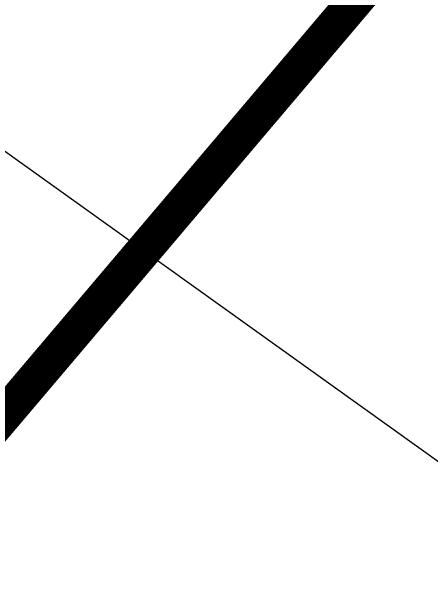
# Model space of a CAD drawing. Header units: inches. Extents: x -18 to 217, y -14 to 159.
# Drawn here: x 47.6022 to 47.7509, y 36.888 to 37.0974 of the extents above; entities that cross this region are included whole.
import ezdxf

# ---------------------------------------------------------------- set-up
doc = ezdxf.new("R2010")
doc.units = ezdxf.units.IN
for name, color, linetype in [('Dimension', 6, 'Continuous'), ('Fabrication', 76, 'Continuous'), ('Top Layer', 1, 'Continuous')]:
    doc.layers.add(name, color=color, linetype=linetype)

msp = doc.modelspace()

# ---------------------------------------------------------------- linework, layer by layer
at = {"layer": 'Dimension', "const_width": 0.254}
for points in [[(58.31, 19.467, 1), (13.31, 19.467, 1)], [(54.56034, 19.46693, 1), (17.06033, 19.46693, 1)]]:
    msp.add_lwpolyline(points, format="xyb", close=True, dxfattribs=at)
at = {"layer": 'Fabrication', "const_width": 0.0127}
msp.add_lwpolyline([(47.58559, 36.93795), (51.66361, 41.75183)], dxfattribs=at)
msp.add_lwpolyline([(47.58559, 36.93795), (51.66361, 41.75183)], dxfattribs=at)
msp.add_lwpolyline([(47.58559, 36.93795), (51.66361, 41.75183)], dxfattribs=at)
msp.add_lwpolyline([(47.58559, 36.93795), (51.66361, 41.75183)], dxfattribs=at)
at = {"layer": 'Top Layer'}
msp.add_line((47.53425, 37.09493), (48.65666, 36.29062), dxfattribs=at)
at = {"layer": 'Top Layer', "const_width": 2.032}
msp.add_lwpolyline([(23.95966, 38.67549, -0.53877), (58.06216, 22.88544)], format="xyb", dxfattribs=at)

doc.saveas('drawing.dxf')
